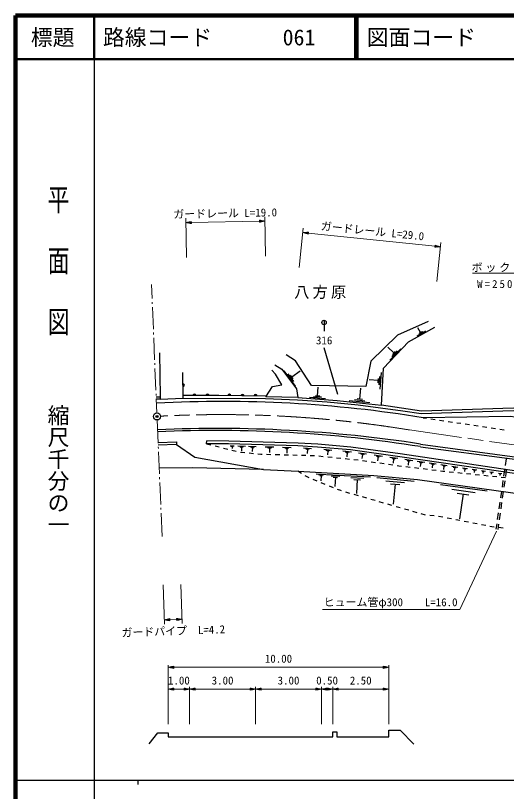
# Model space of a CAD drawing. Units: millimetres, scale not verified. Extents: x 40000 to 680000, y 20000 to 380000.
# Drawn here: x 40000 to 152368, y 202409 to 380000 of the extents above; entities that cross this region are included whole.
import ezdxf
from ezdxf.enums import TextEntityAlignment as Align

# ---------------------------------------------------------------- set-up
doc = ezdxf.new("R2010")
doc.units = ezdxf.units.MM
doc.header["$LTSCALE"] = 1000
doc.header["$PDMODE"] = 32
doc.header["$PDSIZE"] = 500
doc.linetypes.add('CHAIN', pattern=[18.5, 12, -1.5, 3.5, -1.5])
for name, color, linetype, lineweight in [('M-BGD', 7, 'Continuous', 25), ('M-BGD-HTXT', 7, 'Continuous', 13), ('M-BMK', 2, 'CHAIN', 13), ('M-BMK-OTRS', 5, 'Continuous', 25), ('M-BMK-SRVR', 3, 'Continuous', 25), ('M-STR-HTXT', 7, 'Continuous', 13), ('M-STR-STRC', 7, 'Continuous', 25), ('M-TTL', 2, 'Continuous', 140), ('M-TTL-BAND', 7, 'Continuous', 25), ('M-TTL-LINE', 7, 'Continuous', 50)]:
    doc.layers.add(name, color=color, linetype=linetype, lineweight=lineweight)
for name, color, linetype in [('M-BMK-HTXT', 7, 'Continuous'), ('M-OTRS', 6, 'Continuous'), ('M-TTL-TXT', 7, 'Continuous')]:
    doc.layers.add(name, color=color, linetype=linetype)
doc.styles.add('@ＭＳ ゴシック', font='')
doc.styles.add('ＭＳ ゴシック', font='')
doc.styles.get('@ＭＳ ゴシック').set_extended_font_data('@MS Gothic')
doc.styles.get('ＭＳ ゴシック').set_extended_font_data('MS Gothic')

msp = doc.modelspace()

# ---------------------------------------------------------------- linework, layer by layer
at = {"layer": 'M-BGD'}
for p, q in [((133853, 307736), (131858, 306603)), ((132705, 307436), (132100, 308500)), ((133279, 307586), (132281, 307019)), ((132954, 307577), (132455, 307294)), ((126587, 302781), (125204, 304115)), ((128184, 303744), (125682, 301150)), ((72976, 302770), (73118, 292702)), ((127386, 303263), (126135, 301965)), ((126900, 303105), (126275, 302456)), ((104067, 295195), (101512, 298685)), ((103254, 297281), (105115, 298643)), ((78374, 292454), (78303, 298313)), ((103661, 296238), (102383, 297983)), ((103574, 296844), (102935, 297717)), ((122999, 296442), (120957, 296607)), ((123037, 296921), (122960, 295963)), ((123331, 297379), (123177, 295464)), ((123664, 298315), (123355, 294486)), ((109148, 292931), (109286, 294913)), ((118794, 292212), (119064, 294746)), ((73118, 292223), (78374, 292454)), ((110971, 292306), (107256, 292565)), ((110060, 292619), (108202, 292748)), ((109613, 292899), (108684, 292964)), ((121103, 291326), (116351, 291831)), ((119948, 291769), (117573, 292022)), ((119388, 292149), (118200, 292275)), ((132937, 289471), (123793, 290838)), ((83723, 281993), (83764, 282647)), ((83723, 281993), (84692, 281747)), ((85661, 281501), (86631, 281255)), ((87600, 281009), (88569, 280762)), ((89127, 281546), (90061, 281518)), ((89357, 281415), (89824, 281401)), ((89591, 281408), (89576, 280910)), ((90864, 281495), (92633, 281442)), ((91303, 281363), (92187, 281337)), ((91520, 281239), (91963, 281226)), ((91741, 281232), (91713, 280288)), ((93342, 281421), (95111, 281368)), ((93781, 281289), (94666, 281263)), ((93998, 281165), (94441, 281152)), ((94220, 281158), (94191, 280214)), ((97156, 281308), (99129, 281256)), ((97646, 281164), (98633, 281137)), ((97889, 281026), (98382, 281012)), ((98136, 281019), (98108, 279967)), ((101117, 281202), (103075, 281150)), ((101603, 281059), (102582, 281032)), ((101845, 280922), (102334, 280909)), ((102089, 280915), (102061, 279871)), ((105924, 281031), (107755, 280924)), ((106375, 280882), (107290, 280829)), ((106596, 280747), (107054, 280720)), ((106825, 280734), (106768, 279757)), ((110566, 280717), (112395, 280558)), ((89538, 280516), (90508, 280270)), ((91489, 280093), (92484, 279990)), ((93478, 279887), (94473, 279784)), ((95468, 279681), (96112, 279615)), ((96112, 279615), (96464, 279606)), ((97464, 279582), (98464, 279558)), ((99463, 279534), (100463, 279510)), ((101463, 279485), (102462, 279461)), ((103462, 279437), (104462, 279413)), ((105462, 279389), (106461, 279364)), ((107461, 279340), (108461, 279316)), ((109455, 279214), (110450, 279112)), ((111013, 280555), (111927, 280476)), ((111231, 280413), (111688, 280374)), ((111459, 280394), (111374, 279419)), ((111445, 279009), (112440, 278907)), ((114947, 280335), (116880, 280166)), ((115419, 280164), (116386, 280079)), ((115650, 280014), (116133, 279972)), ((115891, 279993), (115801, 278962)), ((118524, 279927), (120343, 279675)), ((118962, 279743), (119872, 279617)), ((119172, 279590), (119627, 279527)), ((119400, 279559), (119266, 278588)), ((122116, 279430), (123965, 279174)), ((122561, 279243), (123486, 279115)), ((122775, 279087), (123238, 279023)), ((123006, 279055), (122870, 278069)), ((125640, 278942), (127519, 278682)), ((113434, 278804), (114429, 278701)), ((115424, 278599), (116418, 278496)), ((117413, 278393), (118408, 278291)), ((119400, 278165), (120390, 278022)), ((121379, 277880), (122369, 277737)), ((123359, 277594), (124349, 277452)), ((125338, 277309), (126328, 277166)), ((126092, 278752), (127032, 278622)), ((126310, 278594), (126779, 278529)), ((126545, 278562), (126406, 277559)), ((129109, 278451), (130917, 278185)), ((129543, 278264), (130448, 278131)), ((129751, 278110), (130204, 278044)), ((129978, 278077), (129835, 277112)), ((131962, 278031), (133661, 277781)), ((132370, 277855), (133219, 277730)), ((132565, 277711), (132990, 277648)), ((132778, 277679), (132644, 276773)), ((134703, 277627), (136297, 277392)), ((135086, 277462), (135882, 277345)), ((135269, 277326), (135668, 277268)), ((135468, 277297), (135343, 276447)), ((137338, 277239), (138828, 277019)), ((137695, 277085), (138441, 276975)), ((152270, 278517), (152056, 277032)), ((96792, 276069), (104695, 275756)), ((105466, 275178), (104604, 275685)), ((127318, 277024), (127768, 276959)), ((127768, 276959), (128309, 276894)), ((129302, 276774), (130295, 276654)), ((131288, 276534), (132281, 276414)), ((133273, 276294), (134266, 276174)), ((135259, 276055), (136252, 275935)), ((137245, 275815), (137793, 275749)), ((137793, 275749), (138238, 275703)), ((137867, 276958), (138240, 276903)), ((138053, 276930), (137936, 276136)), ((139233, 275600), (140228, 275497)), ((139897, 276862), (141227, 276666)), ((140204, 276635), (140869, 276537)), ((140536, 276586), (140432, 275877)), ((141222, 275393), (142217, 275290)), ((142291, 276509), (143471, 276335)), ((142563, 276308), (143153, 276221)), ((142858, 276265), (142765, 275635)), ((144531, 276179), (145570, 276026)), ((144770, 276002), (145290, 275925)), ((145030, 275964), (144948, 275409)), ((146625, 275870), (147533, 275737)), ((146834, 275716), (147288, 275649)), ((147061, 275682), (146990, 275198)), ((148584, 275582), (149369, 275466)), ((148765, 275448), (149158, 275390)), ((148961, 275419), (148900, 275000)), ((150535, 275294), (151321, 275178)), ((151914, 276042), (151700, 274558)), ((152324, 275997), (152110, 274512)), ((107052, 274246), (106328, 274672)), ((107201, 274186), (107052, 274246)), ((109054, 273435), (108127, 273810)), ((108800, 275119), (111106, 274986)), ((109367, 274932), (110521, 274865)), ((109647, 274761), (110223, 274728)), ((109935, 274745), (109864, 273515)), ((111262, 274977), (115253, 274747)), ((112244, 274653), (114240, 274538)), ((112728, 274358), (113726, 274301)), ((113227, 274330), (113104, 272201)), ((115283, 274745), (121210, 274404)), ((116742, 274265), (119705, 274094)), ((117460, 273827), (118942, 273742)), ((118201, 273784), (118019, 270624)), ((122711, 274288), (131231, 273465)), ((124786, 273514), (129046, 273103)), ((143212, 275187), (144206, 275084)), ((145201, 274981), (146196, 274878)), ((147190, 274775), (148185, 274672)), ((149180, 274569), (150174, 274466)), ((150716, 275160), (151109, 275103)), ((150913, 275132), (150851, 274713)), ((151169, 274363), (152164, 274260)), ((151557, 273568), (151343, 272083)), ((151968, 273522), (151754, 272038)), ((110907, 272683), (109981, 273059)), ((112761, 271932), (111834, 272307)), ((125796, 272844), (127926, 272638)), ((126861, 272741), (126422, 268197)), ((137300, 272656), (147937, 271185)), ((114428, 271256), (113688, 271556)), ((114621, 271200), (114428, 271256)), ((116543, 270644), (115582, 270922)), ((118464, 270089), (117503, 270367)), ((139861, 271579), (145180, 270843)), ((141093, 270686), (143752, 270318)), ((142422, 270502), (141637, 264829)), ((151201, 271093), (150987, 269609)), ((151611, 271048), (151397, 269563)), ((120385, 269533), (119424, 269811)), ((122306, 268978), (121346, 269256)), ((124228, 268422), (123267, 268700)), ((150844, 268619), (150630, 267134)), ((151255, 268573), (151041, 267089)), ((126149, 267867), (125188, 268144)), ((128070, 267311), (127110, 267589)), ((129992, 266755), (129031, 267033)), ((131913, 266200), (130952, 266478)), ((133834, 265644), (132873, 265922)), ((135828, 265508), (134830, 265571)), ((137797, 265166), (136815, 265356)), ((139760, 264786), (138779, 264976)), ((150488, 266144), (150274, 264660)), ((150898, 266099), (150684, 264614)), ((141724, 264406), (140742, 264596)), ((143687, 264026), (142706, 264216)), ((145651, 263646), (144669, 263836)), ((147615, 263265), (146633, 263455)), ((149003, 262997), (148596, 263075)), ((149585, 262930), (149003, 262997)), ((150131, 263670), (149955, 262449)), ((150542, 263624), (150366, 262403)), ((151572, 262705), (150579, 262818))]:
    msp.add_line(p, q, dxfattribs=at)
for points in [[(134428, 309970), (127397, 306845), (121360, 300879), (120153, 295126), (107724, 295339), (104102, 300950), (101971, 302370)], [(99343, 300071), (100977, 299077), (104279, 294567), (104581, 292551), (113619, 291921), (123793, 290838), (124201, 299325), (129954, 305291), (135955, 308700)], [(104581, 292551), (97266, 292720), (98793, 295064), (100941, 295508), (99503, 297905), (98633, 298828)], [(97392, 292914), (86506, 293040), (78366, 293041)], [(72193, 292718), (73118, 292702), (73118, 292223), (72215, 292186)], [(78374, 292454), (97195, 292365), (104528, 292045), (111310, 291593), (118430, 290865), (128658, 289489), (132830, 288938)], [(132830, 288938), (153906, 289595), (168697, 287305), (177894, 284677), (191815, 280238), (212553, 277273)], [(177770, 285183), (168537, 287846), (153871, 290163), (132937, 289471)], [(212447, 276101), (191460, 279226), (175799, 283700), (168626, 285671), (154244, 288086), (153285, 288192), (133292, 287944)], [(72631, 282256), (76855, 282399), (76870, 281801), (72656, 281658)], [(203838, 267995), (181809, 271427), (160418, 274886), (151105, 276275), (128008, 279678), (116744, 281237), (109154, 281900), (104654, 282163), (96680, 282377), (88805, 282612), (83764, 282647)], [(76870, 281801), (81056, 278896), (96792, 276069)], [(203753, 267504), (181752, 270971), (160377, 274232), (151064, 275621), (127967, 279024), (116703, 280583), (109113, 281245), (104613, 281509), (96639, 281722), (88764, 281957), (83723, 281993)], [(132683, 281325), (153639, 278511), (209090, 269802), (216467, 268342), (225338, 266178), (235648, 263522)], [(96792, 276069), (80529, 276454), (72878, 276367)], [(104695, 275756), (121997, 274759), (132022, 273791), (153325, 270843), (176821, 267269), (200859, 263865), (212222, 262655)], [(70597, 213335), (72603, 215838), (74964, 215838), (74964, 214915), (112607, 214915), (112607, 216051), (113530, 216051), (113530, 214915), (125408, 214915), (125408, 216424), (128036, 216424), (131161, 213255)]]:
    msp.add_lwpolyline(points, dxfattribs=at)
for centre, radius, start, end in [((78284, 295383), 354, 279.49187, 81.89705), ((78284, 295383), 283, 281.71591, 79.67301), ((78284, 295383), 212, 285.46224, 75.92668), ((78284, 295383), 142, 293.17397, 68.21495), ((78284, 295383), 100, 303.49163, 57.89729), ((80936, 292986), 354, 8.79196, 171.19714), ((80936, 292986), 283, 11.016, 168.9731), ((80936, 292986), 212, 14.76232, 165.22677), ((80936, 292986), 142, 22.47405, 157.51504), ((80936, 292986), 100, 32.79171, 147.19738), ((83936, 292986), 354, 8.79196, 171.19714), ((83936, 292986), 283, 11.016, 168.9731), ((83936, 292986), 212, 14.76232, 165.22677), ((83936, 292986), 142, 22.47405, 157.51504), ((83936, 292986), 100, 32.79171, 147.19738), ((88948, 292957), 354, 8.13617, 170.54135), ((88948, 292957), 283, 10.36021, 168.31731), ((88948, 292957), 212, 14.10653, 164.57098), ((88948, 292957), 142, 21.81826, 156.85925), ((88948, 292957), 100, 32.13592, 146.54159), ((91948, 292923), 354, 8.13617, 170.54135), ((91948, 292923), 283, 10.36021, 168.31731), ((91948, 292923), 212, 14.10653, 164.57098), ((91948, 292923), 142, 21.81826, 156.85925), ((94948, 292888), 354, 8.13617, 170.54135), ((94948, 292888), 283, 10.36021, 168.31731), ((94948, 292888), 212, 14.10653, 164.57098), ((94948, 292888), 142, 21.81826, 156.85925), ((87470, 8372), 283302, 80.69195, 93.07891), ((91948, 292923), 100, 32.13592, 146.54159), ((94948, 292888), 100, 32.13592, 146.54159), ((85931, -11671), 296703, 80.93394, 92.58918)]:
    msp.add_arc(centre, radius, start, end, dxfattribs=at)
at = {"layer": 'M-BGD-HTXT'}
for p, q in [((71250, 315217), (71116, 318417)), ((71300, 314018), (71283, 314418)), ((71543, 308223), (71334, 313219)), ((71593, 307024), (71577, 307424)), ((71836, 301229), (71627, 306225)), ((71886, 300030), (71870, 300430)), ((72129, 294235), (71920, 299231)), ((72179, 293036), (72163, 293436)), ((72347, 289037), (72213, 292237)), ((72637, 282105), (72414, 287438)), ((72687, 280906), (72671, 281305)), ((72930, 275111), (72721, 280107)), ((72980, 273912), (72964, 274312)), ((73223, 268117), (73014, 273113)), ((73273, 266918), (73257, 267318)), ((73530, 260785), (73307, 266119))]:
    msp.add_line(p, q, dxfattribs=at)
at = {"layer": 'M-BMK'}
msp.add_line((130178, 285147), (171879, 279189), dxfattribs=at)
msp.add_arc((87057, 22978), 265692, 80.65983, 92.99456, dxfattribs=at)
at = {"layer": 'M-BMK-OTRS'}
for p, q in [((133292, 287944), (134044, 287833)), ((135033, 287687), (136022, 287541)), ((137012, 287396), (138001, 287250)), ((138990, 287104), (139980, 286958)), ((140969, 286812), (141958, 286667)), ((142948, 286521), (143937, 286375)), ((144926, 286229), (145915, 286083)), ((146905, 285938), (147894, 285792)), ((148883, 285646), (149873, 285500)), ((150862, 285354), (151851, 285209))]:
    msp.add_line(p, q, dxfattribs=at)
msp.add_lwpolyline([(132706, 281925), (153662, 279110), (209113, 270401), (216438, 268819), (224669, 266541), (235648, 263522)], dxfattribs=at)
msp.add_arc((85843, -23812), 309308, 81.28565, 92.47112, dxfattribs=at)
at = {"layer": 'M-BMK-SRVR'}
msp.add_circle((72380, 288238), 800, dxfattribs=at)
at = {"layer": 'M-OTRS'}
msp.add_point((72380, 288238), dxfattribs=at)
at = {"layer": 'M-STR-HTXT'}
for p, q in [((97229, 324957), (97051, 333955)), ((79147, 324598), (78968, 333596)), ((78988, 332596), (80233, 332871)), ((78988, 332596), (80238, 332621)), ((78988, 332596), (80243, 332371)), ((80237, 332671), (79237, 332651)), ((80239, 332571), (79239, 332551)), ((79486, 332706), (80236, 332721)), ((79490, 332506), (80240, 332521)), ((80235, 332771), (79735, 332761)), ((80241, 332471), (79741, 332461)), ((79984, 332816), (80234, 332821)), ((79992, 332416), (80242, 332421)), ((80243, 332371), (80233, 332871)), ((80238, 332621), (95821, 332930)), ((97071, 332955), (95816, 333180)), ((95816, 333180), (95826, 332680)), ((96067, 333135), (95817, 333130)), ((95818, 333080), (96318, 333090)), ((96569, 333045), (95819, 333030)), ((95820, 332980), (96820, 333000)), ((97071, 332955), (95821, 332930)), ((95822, 332880), (96822, 332900)), ((96573, 332845), (95823, 332830)), ((95824, 332780), (96324, 332790)), ((96075, 332735), (95825, 332730)), ((97071, 332955), (95826, 332680)), ((104936, 322363), (105854, 331316)), ((105752, 330322), (107021, 330443)), ((105752, 330322), (106970, 329945)), ((105752, 330322), (106995, 330194)), ((107000, 330244), (106005, 330346)), ((106259, 330370), (107005, 330294)), ((107010, 330343), (106513, 330394)), ((106767, 330419), (107016, 330393)), ((106970, 329945), (107021, 330443)), ((106990, 330144), (105995, 330246)), ((106239, 330171), (106985, 330095)), ((106980, 330045), (106482, 330096)), ((106726, 330021), (106975, 329995)), ((106995, 330194), (136010, 327220)), ((136035, 327469), (135984, 326971)), ((137253, 327092), (135984, 326971)), ((136238, 326995), (135989, 327021)), ((135995, 327071), (136492, 327020)), ((136746, 327044), (136000, 327120)), ((136005, 327170), (137000, 327068)), ((137253, 327092), (136010, 327220)), ((136015, 327270), (137010, 327168)), ((136766, 327243), (136020, 327319)), ((136025, 327369), (136523, 327318)), ((136279, 327393), (136030, 327419)), ((137253, 327092), (136035, 327469)), ((136438, 319134), (137355, 328087)), ((169771, 321019), (144571, 321019)), ((150074, 261999), (141678, 244059)), ((73767, 249667), (74082, 240672)), ((77857, 249810), (78173, 240816)), ((141678, 244059), (110228, 244059)), ((74047, 241672), (75288, 241965)), ((74047, 241672), (75297, 241716)), ((74047, 241672), (75305, 241466)), ((75295, 241766), (74295, 241730)), ((75298, 241666), (74299, 241631)), ((74544, 241789), (75293, 241816)), ((74551, 241589), (75300, 241616)), ((75291, 241865), (74792, 241848)), ((75302, 241566), (74802, 241548)), ((75040, 241907), (75290, 241915)), ((75305, 241466), (75288, 241965)), ((75297, 241716), (76888, 241771)), ((78138, 241815), (76880, 242021)), ((76880, 242021), (76897, 241522)), ((77131, 241980), (76881, 241971)), ((76883, 241921), (77383, 241939)), ((77634, 241898), (76885, 241871)), ((76887, 241821), (77886, 241856)), ((78138, 241815), (76888, 241771)), ((76890, 241721), (77889, 241757)), ((77641, 241698), (76892, 241671)), ((76894, 241622), (77393, 241639)), ((77145, 241580), (76895, 241572)), ((78138, 241815), (76897, 241522)), ((75054, 241507), (75304, 241516)), ((74964, 217838), (74964, 231338)), ((74964, 230838), (76214, 231088)), ((76214, 230888), (75214, 230888)), ((75464, 230938), (76214, 230938)), ((76214, 230988), (75714, 230988)), ((75964, 231038), (76214, 231038)), ((76214, 230588), (76214, 231088)), ((125408, 230838), (124158, 231088)), ((124158, 231088), (124158, 230588)), ((124408, 231038), (124158, 231038)), ((124158, 230988), (124658, 230988)), ((124908, 230938), (124158, 230938)), ((124158, 230888), (125158, 230888)), ((125408, 217838), (125408, 231338)), ((74964, 230838), (76214, 230588)), ((74964, 230838), (76214, 230838)), ((76214, 230788), (75214, 230788)), ((75464, 230738), (76214, 230738)), ((76214, 230688), (75714, 230688)), ((75964, 230638), (76214, 230638)), ((76214, 230838), (79830, 230838)), ((79830, 230838), (94957, 230838)), ((94957, 230838), (110014, 230838)), ((110014, 230838), (112607, 230838)), ((112607, 230838), (124158, 230838)), ((125408, 230838), (124158, 230588)), ((125408, 230838), (124158, 230838)), ((124158, 230788), (125158, 230788)), ((124908, 230738), (124158, 230738)), ((124158, 230688), (124658, 230688)), ((124408, 230638), (124158, 230638)), ((74964, 225838), (76214, 226088)), ((74964, 225838), (76214, 225588)), ((74964, 225838), (76214, 225838)), ((76214, 225888), (75214, 225888)), ((76214, 225788), (75214, 225788)), ((75464, 225938), (76214, 225938)), ((75464, 225738), (76214, 225738)), ((76214, 225988), (75714, 225988)), ((76214, 225688), (75714, 225688)), ((75964, 226038), (76214, 226038)), ((75964, 225638), (76214, 225638)), ((76214, 225588), (76214, 226088)), ((76214, 225838), (78580, 225838)), ((79830, 225838), (78580, 226088)), ((78580, 226088), (78580, 225588)), ((78830, 226038), (78580, 226038)), ((78580, 225988), (79080, 225988)), ((79330, 225938), (78580, 225938)), ((78580, 225888), (79580, 225888)), ((79830, 225838), (78580, 225588)), ((79830, 225838), (78580, 225838)), ((78580, 225788), (79580, 225788)), ((79330, 225738), (78580, 225738)), ((78580, 225688), (79080, 225688)), ((78830, 225638), (78580, 225638)), ((79830, 217838), (79830, 226338)), ((79830, 225838), (81080, 226088)), ((79830, 225838), (81080, 225588)), ((79830, 225838), (81080, 225838)), ((81080, 225888), (80080, 225888)), ((81080, 225788), (80080, 225788)), ((80330, 225938), (81080, 225938)), ((80330, 225738), (81080, 225738)), ((81080, 225988), (80580, 225988)), ((81080, 225688), (80580, 225688)), ((80830, 226038), (81080, 226038)), ((80830, 225638), (81080, 225638)), ((81080, 225588), (81080, 226088)), ((81080, 225838), (93707, 225838)), ((94957, 225838), (93707, 226088)), ((93707, 226088), (93707, 225588)), ((93957, 226038), (93707, 226038)), ((93707, 225988), (94207, 225988)), ((94457, 225938), (93707, 225938)), ((93707, 225888), (94707, 225888)), ((94957, 225838), (93707, 225588)), ((94957, 225838), (93707, 225838)), ((93707, 225788), (94707, 225788)), ((94457, 225738), (93707, 225738)), ((93707, 225688), (94207, 225688)), ((93957, 225638), (93707, 225638)), ((94957, 217838), (94957, 226338)), ((94957, 225838), (96207, 226088)), ((94957, 225838), (96207, 225588)), ((94957, 225838), (96207, 225838)), ((96207, 225888), (95207, 225888)), ((96207, 225788), (95207, 225788)), ((95457, 225938), (96207, 225938)), ((95457, 225738), (96207, 225738)), ((96207, 225988), (95707, 225988)), ((96207, 225688), (95707, 225688)), ((95957, 226038), (96207, 226038)), ((95957, 225638), (96207, 225638)), ((96207, 225588), (96207, 226088)), ((96207, 225838), (108764, 225838)), ((110014, 225838), (108764, 226088)), ((108764, 226088), (108764, 225588)), ((109014, 226038), (108764, 226038)), ((108764, 225988), (109264, 225988)), ((109514, 225938), (108764, 225938)), ((108764, 225888), (109764, 225888)), ((110014, 225838), (108764, 225588)), ((110014, 225838), (108764, 225838)), ((108764, 225788), (109764, 225788)), ((109514, 225738), (108764, 225738)), ((108764, 225688), (109264, 225688)), ((109014, 225638), (108764, 225638)), ((110014, 217838), (110014, 226338)), ((110014, 225838), (111264, 226088)), ((110014, 225838), (111264, 225588)), ((110014, 225838), (111264, 225838)), ((111264, 225888), (110264, 225888)), ((111264, 225788), (110264, 225788)), ((110514, 225938), (111264, 225938)), ((110514, 225738), (111264, 225738)), ((111264, 225988), (110764, 225988)), ((111264, 225688), (110764, 225688)), ((111014, 226038), (111264, 226038)), ((111014, 225638), (111264, 225638)), ((111264, 225588), (111264, 226088)), ((111264, 225838), (111357, 225838)), ((112607, 225838), (111357, 226088)), ((111357, 226088), (111357, 225588)), ((111607, 226038), (111357, 226038)), ((111357, 225988), (111857, 225988)), ((112107, 225938), (111357, 225938)), ((111357, 225888), (112357, 225888)), ((112607, 225838), (111357, 225588)), ((112607, 225838), (111357, 225838)), ((111357, 225788), (112357, 225788)), ((112107, 225738), (111357, 225738)), ((111357, 225688), (111857, 225688)), ((111607, 225638), (111357, 225638)), ((112607, 217838), (112607, 226338)), ((112607, 225838), (113857, 226088)), ((112607, 225838), (113857, 225588)), ((112607, 225838), (113857, 225838)), ((113857, 225888), (112857, 225888)), ((113857, 225788), (112857, 225788)), ((113107, 225938), (113857, 225938)), ((113107, 225738), (113857, 225738)), ((113857, 225988), (113357, 225988)), ((113857, 225688), (113357, 225688)), ((113607, 226038), (113857, 226038)), ((113607, 225638), (113857, 225638)), ((113857, 225588), (113857, 226088)), ((113857, 225838), (124158, 225838)), ((125408, 225838), (124158, 226088)), ((124158, 226088), (124158, 225588)), ((124408, 226038), (124158, 226038)), ((124158, 225988), (124658, 225988)), ((124908, 225938), (124158, 225938)), ((124158, 225888), (125158, 225888)), ((125408, 225838), (124158, 225588)), ((125408, 225838), (124158, 225838)), ((124158, 225788), (125158, 225788)), ((124908, 225738), (124158, 225738)), ((124158, 225688), (124658, 225688)), ((124408, 225638), (124158, 225638))]:
    msp.add_line(p, q, dxfattribs=at)
at = {"layer": 'M-STR-STRC'}
for p, q in [((110618, 310241), (110618, 307741)), ((113796, 293288), (110618, 303942))]:
    msp.add_line(p, q, dxfattribs=at)
msp.add_circle((110618, 309741), 500, dxfattribs=at)
at = {"layer": 'M-TTL'}
for p, q in [((40000, 380000), (40000, 20000)), ((680000, 380000), (40000, 380000))]:
    msp.add_line(p, q, dxfattribs=at)
at = {"layer": 'M-TTL-BAND'}
for p, q in [((58000, 370000), (58000, 20000)), ((40000, 205000), (579000, 205000)), ((68000, 205000), (68000, 204000))]:
    msp.add_line(p, q, dxfattribs=at)
at = {"layer": 'M-TTL-LINE'}
for p, q in [((58000, 380000), (58000, 370000)), ((117750, 380000), (117750, 370000)), ((118250, 380000), (118250, 370000)), ((40000, 370000), (680000, 370000))]:
    msp.add_line(p, q, dxfattribs=at)

# ---------------------------------------------------------------- texts
at = {"layer": 'M-BMK-HTXT', "insert": (110085, 315128), "char_height": 2566, "attachment_point": 8, "style": 'ＭＳ ゴシック'}
msp.add_mtext('\\T1.2;八方原', dxfattribs=at)
at = {"layer": 'M-STR-HTXT', "style": 'ＭＳ ゴシック'}
for s, rotation, p in [('ガードレール L=19.0', 1.137, (88019, 333275)), ('ガードレール L=29.0', 354.147, (121553, 329204)), ('ガードパイプ  L=4.2', 2.01, (76162, 237669))]:
    msp.add_text(s, height=1833, rotation=rotation, dxfattribs=at).set_placement(p, align=Align.BOTTOM_CENTER)
for s, p in [('ヒューム管φ300\u3000\u3000L=16.0', (125853, 244259)), ('10.00', (100186, 231338)), ('1.00', (77397, 226338)), ('3.00', (87393, 226338)), ('3.00', (102486, 226338)), ('0.50', (111310, 226338)), ('2.50', (119007, 226338))]:
    msp.add_text(s, height=1833, dxfattribs=at).set_placement(p, align=Align.BOTTOM_CENTER)
at = {"layer": 'M-STR-HTXT', "char_height": 1833, "attachment_point": 8, "style": 'ＭＳ ゴシック'}
for s, insert in [('\\T1.27;ボックス\u3000L=37.4', (157071, 321219)), ('\\T1.37;W=2500\u3000H=1500', (157608, 317611))]:
    msp.add_mtext(s, dxfattribs=dict(at, insert=insert))
at = {"layer": 'M-STR-STRC', "style": 'ＭＳ ゴシック'}
msp.add_text('316', height=1833, dxfattribs=at).set_placement((108771, 305653), align=Align.MIDDLE_LEFT)
at = {"layer": 'M-TTL-BAND', "style": '@ＭＳ ゴシック', "width": 1.4}
msp.add_text('平  面  図', height=3666, rotation=270, dxfattribs=at).set_placement((49777, 306475), align=Align.MIDDLE_RIGHT)
at = {"layer": 'M-TTL-BAND', "style": '@ＭＳ ゴシック'}
msp.add_text('縮尺千分の一', height=3666, rotation=270, dxfattribs=at).set_placement((49777, 261030), align=Align.MIDDLE_RIGHT)
at = {"layer": 'M-TTL-TXT', "style": 'ＭＳ ゴシック'}
msp.add_text('標題', height=3666, dxfattribs=at).set_placement((48500, 375000), align=Align.MIDDLE_CENTER)
for s, p in [('路線コード', (60000, 375000)), ('061', (101142, 375000)), ('図面コード', (120380, 375000))]:
    msp.add_text(s, height=3666, dxfattribs=at).set_placement(p, align=Align.MIDDLE_LEFT)

doc.saveas('drawing.dxf')
